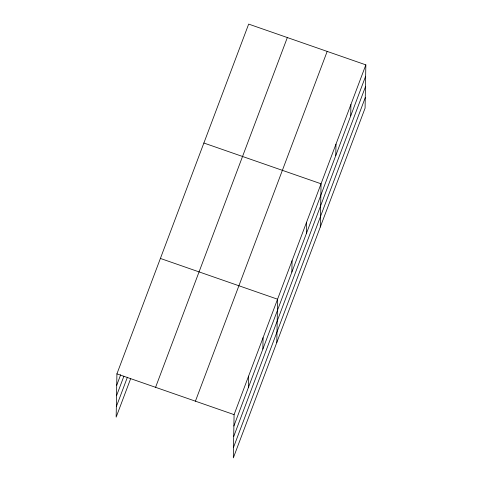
<?xml version="1.0" encoding="UTF-8"?>
<svg xmlns="http://www.w3.org/2000/svg" width="482" height="482" viewBox="0 0 482 482"><rect width="100%" height="100%" fill="white"/><g stroke="black" fill="none" stroke-linecap="round" stroke-linejoin="round"><path stroke-width="0.72" d="M365.844 64.865L234.083 414.628L233.33 457.9L365.085 108.131L365.844 64.865L248.67 24.1L116.915 373.869L116.156 417.135L130.652 378.659M248.381 387.54L248.579 376.159M262.871 349.064L263.07 337.683M276.813 342.479L277.566 299.208L160.392 258.442M291.863 272.113L292.062 260.732M306.353 233.643L306.552 222.262M320.289 227.052L321.048 183.787L203.874 143.021M335.779 155.523L335.978 144.142M350.709 115.885L350.908 104.504M116.716 385.251L120.669 374.755M116.53 395.77L123.91 376.183M116.343 406.615L127.411 377.231M155.578 387.317L287.338 37.554M195.421 401.181L327.176 51.411M233.884 426.016L365.645 76.246M233.704 436.535L365.458 86.766M233.517 447.374L365.272 97.611M116.915 373.869L234.083 414.628"/></g></svg>
